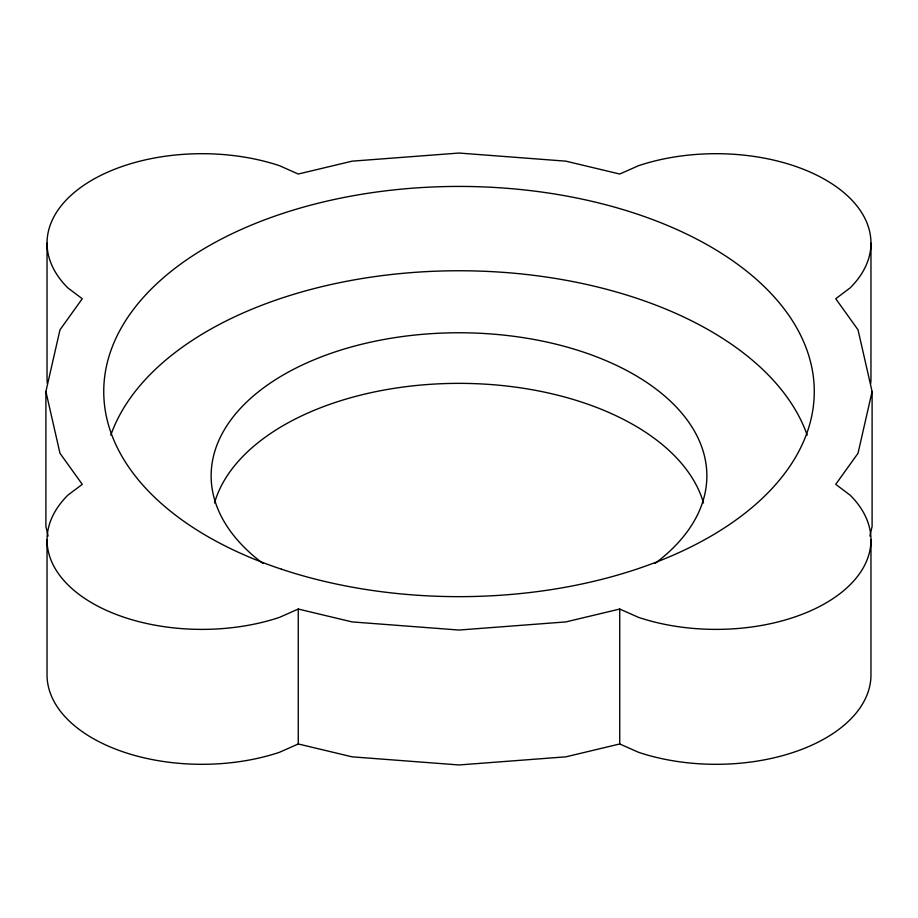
<?xml version="1.0" encoding="UTF-8"?>
<svg xmlns="http://www.w3.org/2000/svg" width="918" height="918" viewBox="0 0 918 918"><rect width="100%" height="100%" fill="white"/><g stroke="black" fill="none" stroke-linecap="round" stroke-linejoin="round"><path stroke-width="1.38" d="M48.092 536.066L45.9 526.462L45.9 391.538L59.98 329.814L82.264 298.74L67.794 287.85A154.912 89.436 0 0 1 92.408 179.894A154.912 89.436 0 0 1 279.405 165.676L298.27 174.03L352.087 161.166L459 153.042L565.913 161.166L619.73 174.03L638.595 165.676A154.912 89.436 0 0 1 825.592 179.894A154.912 89.436 0 0 1 850.206 287.85L835.736 298.74L858.02 329.814L872.1 391.538L872.1 526.462L869.908 536.066M872.1 391.538L858.02 453.274L835.736 484.337L850.206 495.227A154.912 89.436 0 0 1 825.592 603.195A154.912 89.436 0 0 1 638.595 617.401L619.73 609.047L565.913 621.911L459 630.046L352.087 621.911L298.27 609.047L279.405 617.401A154.912 89.436 0 0 1 92.408 603.195A154.912 89.436 0 0 1 67.794 495.227L82.264 484.337L59.98 453.274L45.9 391.538M870.964 539.945L870.964 674.868A154.912 89.436 0 0 1 638.595 752.324L619.73 743.97L565.913 756.834L459 764.958L352.087 756.834L298.27 743.97L279.405 752.324A154.912 89.436 0 0 1 47.036 674.868L47.036 539.945M870.964 243.132L870.964 378.055A154.912 89.436 0 0 1 870.677 383.529M619.73 609.047L619.73 743.97M298.27 609.047L298.27 743.97M47.036 243.132L47.036 378.055A154.912 89.436 0 0 0 47.323 383.529M214.502 502.949A247.86 143.105 0 0 1 459 383.357A247.86 143.105 0 0 1 703.498 502.949M262.927 563.411A247.86 143.105 0 0 1 291.316 370.482A247.86 143.105 0 0 1 626.684 370.482A247.86 143.105 0 0 1 655.073 563.411M110.826 435.098A355.266 205.116 0 0 1 459 270.753A355.266 205.116 0 0 1 807.174 435.098M281.367 569.171A355.266 205.116 0 0 0 814.266 391.538A355.266 205.116 0 0 0 281.367 213.905A355.266 205.116 0 0 0 281.367 569.171"/></g></svg>
